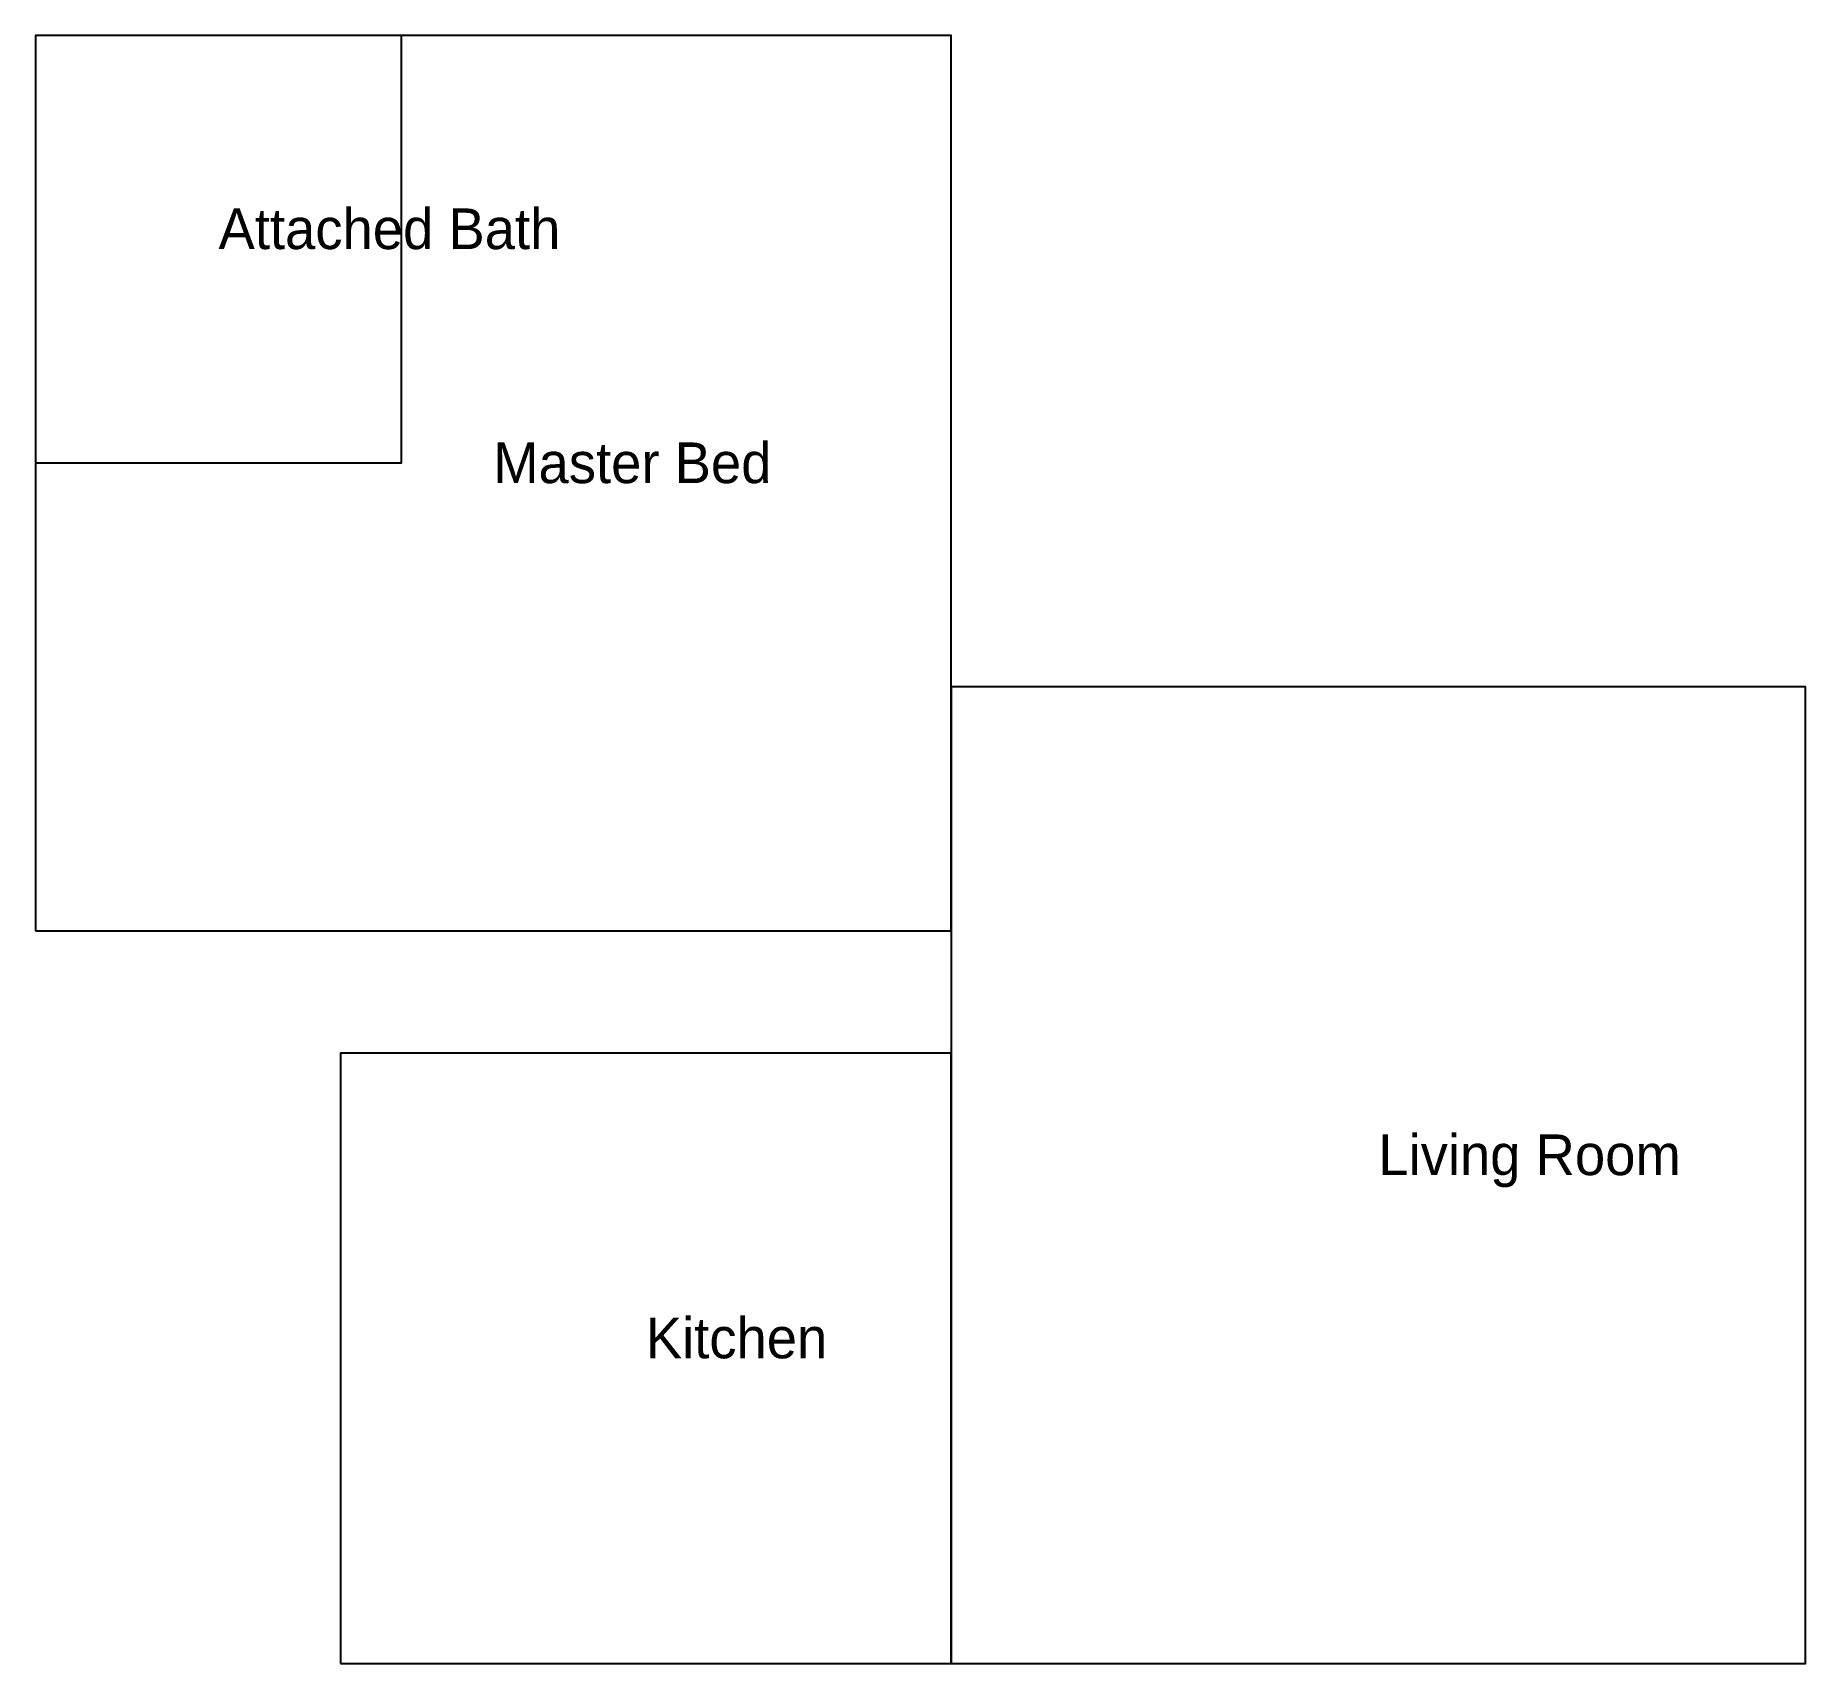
# Model space of a CAD drawing. Header units: metres. Extents: x 1 to 9.7, y 1 to 9.
import ezdxf

# ---------------------------------------------------------------- set-up
doc = ezdxf.new("R2010")
doc.units = ezdxf.units.M

msp = doc.modelspace()

# ---------------------------------------------------------------- linework, layer by layer
for points in [[(1, 4.6), (5.5, 4.6), (5.5, 9), (1, 9)], [(1, 6.9), (2.8, 6.9), (2.8, 9), (1, 9)], [(5.5, 1), (9.7, 1), (9.7, 5.8), (5.5, 5.8)], [(2.5, 1), (5.5, 1), (5.5, 4), (2.5, 4)]]:
    msp.add_lwpolyline(points, close=True)

# ---------------------------------------------------------------- texts
for s, p in [('Attached Bath', (1.9, 7.95)), ('Master Bed', (3.25, 6.8)), ('Living Room', (7.6, 3.4)), ('Kitchen', (4, 2.5))]:
    msp.add_text(s, height=0.2).set_placement(p)

doc.saveas('drawing.dxf')
